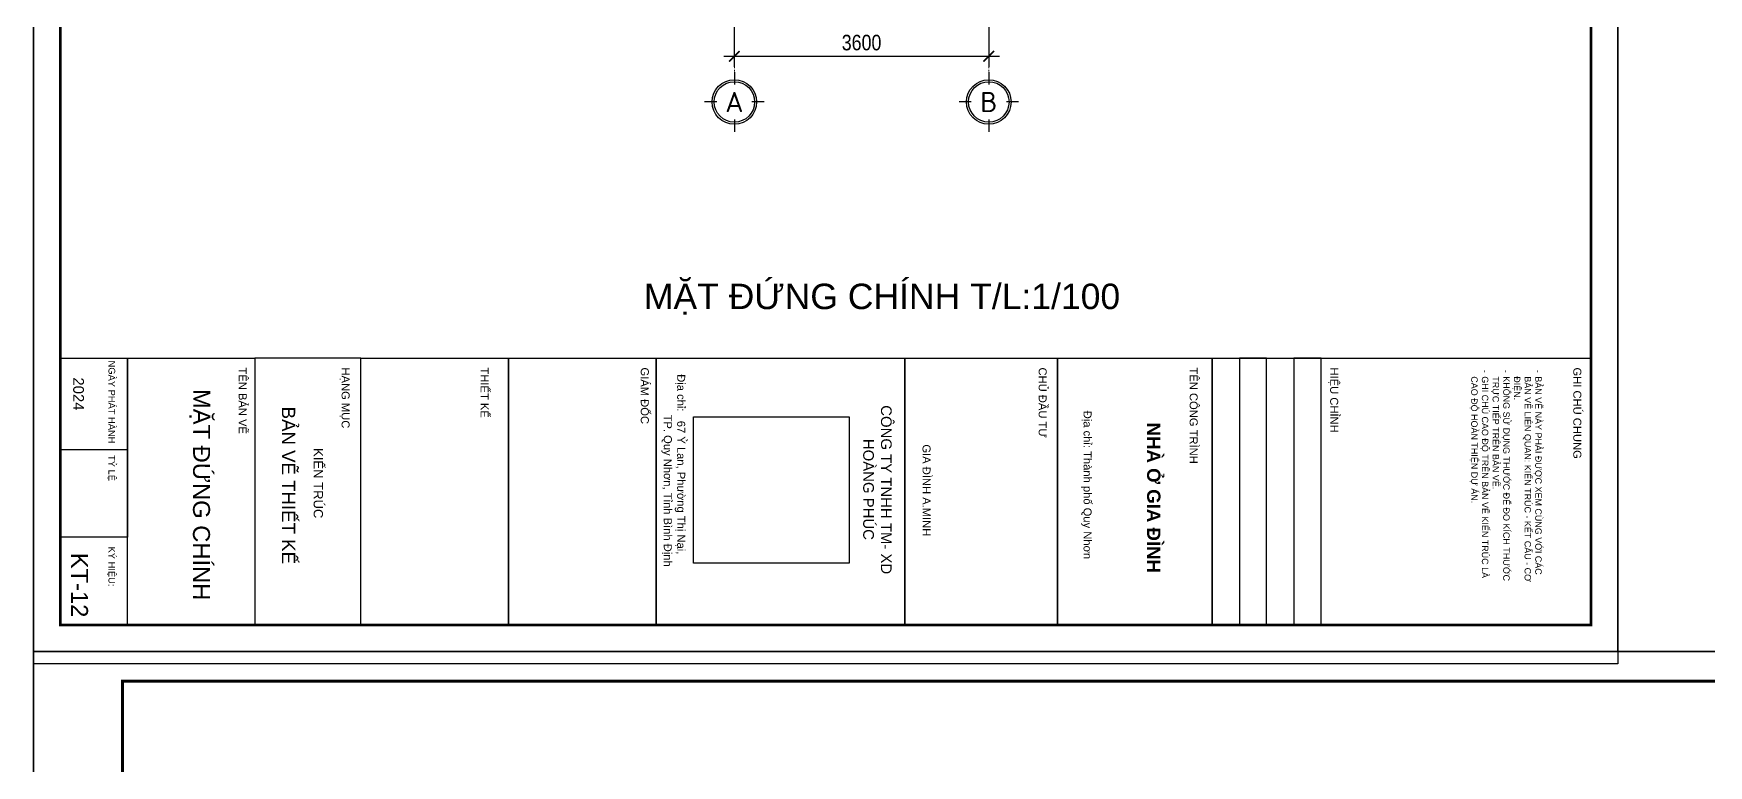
# Model space of a CAD drawing. Header units: inches. Extents: x 236662 to 497023, y -248575 to 81795.
# Drawn here: x 282445 to 306143, y -111517 to -101165 of the extents above; entities that cross this region are included whole.
import ezdxf
from ezdxf.enums import TextEntityAlignment as Align

# ---------------------------------------------------------------- set-up
doc = ezdxf.new("R2010")
doc.units = ezdxf.units.IN
doc.header["$LTSCALE"] = 10
doc.header["$MEASUREMENT"] = 0
doc.linetypes.add('CENTER', pattern=[2, 1.25, -0.25, 0.25, -0.25])
for name, color, linetype in [('01. HP_TEXT', 9, 'Continuous'), ('07. HP_KY HIEU @ 1', 43, 'Continuous'), ('08. HP_DIM', 118, 'Continuous'), ('TEXT', 2, 'Continuous')]:
    doc.layers.add(name, color=color, linetype=linetype)
for name, color, linetype, lineweight in [('02. HP_BE TONG', 1, 'Continuous', 35), ('05. HP_TRUC', 251, 'CENTER', 5), ('06. HP_THAY 1', 134, 'Continuous', 15)]:
    doc.layers.add(name, color=color, linetype=linetype, lineweight=lineweight)
doc.layers.add('Tpl_Bound', color=1, linetype='Continuous', plot=False)
doc.styles.add('ISOCP50', font='isocpeur.ttf')
doc.styles.get("Standard").update_dxf_attribs({"font": 'arial.ttf'})
doc.styles.add('TA1', font='arial.ttf')
doc.styles.add('TEXT (none)', font='arial.ttf')
doc.styles.add('text2', font='VHELVCN.TTF')
doc.dimstyles.new('AL-100', dxfattribs={"dimtxt": 220, "dimasz": 150, "dimexe": 150, "dimexo": 150, "dimgap": 80, "dimtad": 1, "dimdec": 0, "dimzin": 9, "dimtxsty": 'text2', "dimblk": 'ARCHTICK', "dimcen": 1, "dimdle": 150, "dimclrd": 256, "dimclre": 256, "dimclrt": 7, "dimadec": 0, "dimazin": 0, "dimtfac": 1, "dimtdec": 0, "dimtix": 1, "dimtmove": 2, "dimatfit": 3, "dimldrblk": 'ARCHTICK', "dimfxl": 1, "dimtolj": 1, "dimtzin": 0, "dimlwd": -1, "dimlwe": -1, "dimarcsym": 0})
picture_1 = doc.add_image_def('image1.jpg', size_in_pixel=(1818, 1935))

# ---------------------------------------------------------------- blocks, each defined once
blk = doc.blocks.new('KHUNG TEN A-3')
at = {"layer": '01. HP_TEXT'}
for points in [[(365, 220.95), (365, 292), (415, 292), (415, 220.95)], [(365, 241.41), (365, 236.3), (415, 236.3), (415, 241.41)], [(365, 231.18), (365, 236.3), (415, 236.3), (415, 231.18)], [(365, 231.18), (365, 226.07), (415, 226.07), (415, 231.18)], [(365, 220.95), (365, 226.07), (415, 226.07), (415, 220.95)], [(365, 191.95), (365, 220.95), (415, 220.95), (415, 191.95)], [(365, 163.34), (365, 191.95), (415, 191.95), (415, 163.34)], [(365, 116.74), (365, 163.34), (415, 163.34), (415, 116.74)], [(365, 89.04), (365, 116.74), (415, 116.74), (415, 89.04)], [(365, 61.35), (365, 89.04), (415, 89.04), (415, 61.35)], [(365, 61.35), (365, 41.47), (415, 41.47), (415, 61.35)], [(365, 17.61), (365, 41.47), (415, 41.47), (415, 17.61)], [(365, 5), (365, 17.61), (398.56, 17.61), (398.56, 5)], [(398.56, 5), (382.12, 5), (382.12, 17.61), (398.56, 17.61)], [(398.56, 5), (415, 5), (415, 17.61), (398.56, 17.61)]]:
    blk.add_lwpolyline(points, close=True, dxfattribs=at)
at = {"layer": '02. HP_BE TONG', "color": 1, "const_width": 0.5}
blk.add_lwpolyline([(15, 5), (415, 5), (415, 292), (15, 292)], close=True, dxfattribs=at)
at = {"layer": '06. HP_THAY 1'}
blk.add_lwpolyline([(0, 297), (420, 297), (420, 0), (0, 0)], close=True, dxfattribs=at)
at = {"layer": 'Defpoints'}
blk.add_lwpolyline([(0, 0), (420, 0), (420, 297), (0, 297)], close=True, dxfattribs=at)
at = {"layer": '01. HP_TEXT', "color": 7, "style": 'TA1'}
for s, height, p in [('GHI CHÚ CHUNG', 1.5, (366.75, 288.67)), ('HIỆU CHỈNH', 1.5, (366.75, 243.09)), ('TÊN CÔNG TRÌNH', 1.5, (366.75, 216.75)), ('CHỦ ĐẦU TƯ', 1.5, (366.75, 188.44)), ('GIÁM ĐỐC', 1.5, (366.75, 113.85)), ('THIẾT KẾ', 1.5, (366.75, 83.82)), ('HẠNG MỤC', 1.5, (366.75, 57.76)), ('TÊN BẢN VẼ', 1.5, (366.75, 38.47)), ('NGÀY PHÁT HÀNH', 1.25, (365.46, 14.06)), ('TỶ LỆ', 1.25, (383.16, 14.06)), ('KÝ HIỆU:', 1.25, (400.31, 14.06)), ('2024', 2, (368.6, 7.45))]:
    blk.add_text(s, height=height, dxfattribs=at).set_placement(p)
at = {"layer": '01. HP_TEXT', "style": 'TA1'}
for s, height, p in [('KIẾN TRÚC', 1.75, (388.44, 53.39)), ('BẢN VẼ THIẾT KẾ', 2.5, (388.83, 47.82))]:
    blk.add_text(s, height=height, dxfattribs=at).set_placement(p, align=Align.MIDDLE_CENTER)
at = {"layer": '01. HP_TEXT', "attachment_point": 1}
for s, width, gutter_width, heights, insert, char_height, style in [('\\pi-1.2,l2.4,t2.4,4.8;-^IBẢN VẼ NÀY PHẢI ĐƯỢC XEM CÙNG VỚI CÁC \\P\\pi0,t4.8;BẢN VẼ LIÊN QUAN: KIẾN TRÚC - KẾT CẤU - CƠ \\PĐIỆN.\\P\\pi-1.2,t2.4,4.8;-^IKHÔNG SỬ DỤNG THƯỚC ĐỂ ĐO KÍCH THƯỚC \\P\\pi0,t4.8;TRỰC TIẾP TRÊN BẢN VẼ.\\P\\pi-1.2,t2.4,4.8;-^IGHI CHÚ CAO ĐỘ TRÊN BẢN VẼ KIẾN TRÚC LÀ \\P\\pi0,t4.8;CAO ĐỘ HOÀN THIỆN DỰ ÁN.', 42.6333, 2.41, [32.36], (366, 282.73), 1.2, 'TEXT (none)'), ('\\pi10.25739;{\\fArial|b1|i0|c0|p34;NHÀ Ở GIA ĐÌNH}', 48.1904, 0.0339, [17.72], (366.81, 211.27), 2.5, 'TA1'), ('\\pi9.5649;CÔNG TY TNHH TM- XD \\P\\pi11.2177;      HOÀNG PHÚC', 53.4572, 0.0255, [0], (364.26, 160.88), 2, 'TA1')]:
    blk.add_mtext_dynamic_manual_height_columns(s, width=width, gutter_width=gutter_width, heights=heights, dxfattribs=dict(at, insert=insert, char_height=char_height, style=style))
at = {"layer": '01. HP_TEXT', "color": 7, "char_height": 1.5, "attachment_point": 1, "style": 'TA1'}
for s, width, insert in [('\\A1;\\pi-0.44848,l3,t7.05152,17.55152;Địa chỉ: Thành phố Quy Nhơn', 34.8513, (372.3, 198.36)), ('\\A1;\\pi-1.5,l3,t6,16.5;GIA ĐÌNH A.MINH', 42.6333, (379.66, 168.17)), ('\\A1;\\pi-0.02931,l3,t7.47069,17.97069;Địa chỉ:   67 Ỷ Lan, Phường Thị Nại, \\P             TP. Quy Nhơn, Tỉnh Bình Định ', 49.5509, (365.04, 122.17))]:
    blk.add_mtext_dynamic_manual_height_columns(s, width=width, gutter_width=2.41, heights=[62.37], dxfattribs=dict(at, insert=insert))
image = blk.add_image(picture_1, insert=(375.99, 123.73), size_in_units=(27.41, 29.18))
image.dxf.flags = 7
blk = doc.blocks.new('grid test1')
at = {"ltscale": 20}
for p, q in [((0, 440), (0, 260)), ((-260, 0), (-440, 0)), ((440, 0), (260, 0)), ((0, -260), (0, -440))]:
    blk.add_line(p, q, dxfattribs=at)
at = {"color": 251, "ltscale": 20, "true_color": 0x636466}
for radius in [330, 300]:
    blk.add_circle((0, 0), radius, dxfattribs=at)
at = {"layer": '01. HP_TEXT', "color": 2, "ltscale": 20, "true_color": 0xf1eb1f, "style": 'ISOCP50'}
blk.add_attdef('GRID', text='', height=300, dxfattribs=at).set_placement((-37, 0), align=Align.MIDDLE_CENTER)
blk = doc.blocks.new('_ArchTick')
at = {"color": 0, "linetype": 'ByBlock', "const_width": 0.15}
blk.add_lwpolyline([(-0.5, -0.5), (0.5, 0.5)], dxfattribs=at)
blk = doc.blocks.new('*D247')
at = {"layer": '08. HP_DIM', "transparency": 16777216}
for p, q in [((292360, -100602), (292360, -101637)), ((295960, -100602), (295960, -101637)), ((292210, -101487), (296110, -101487))]:
    blk.add_line(p, q, dxfattribs=at)
at = {"layer": 'Defpoints', "color": 0, "transparency": 16777216}
for p in [(292360, -100452), (295960, -100452), (295960, -101487)]:
    blk.add_point(p, dxfattribs=at)
at = {"layer": '08. HP_DIM', "transparency": 16777216, "xscale": 150, "yscale": 150, "zscale": 150, "rotation": 180}
blk.add_blockref('_ArchTick', (292360, -101487), dxfattribs=at)
at = {"layer": '08. HP_DIM', "transparency": 16777216, "xscale": 150, "yscale": 150, "zscale": 150}
blk.add_blockref('_ArchTick', (295960, -101487), dxfattribs=at)
at = {"layer": '08. HP_DIM', "color": 7, "transparency": 16777216, "insert": (294160, -101294), "char_height": 220, "attachment_point": 5, "style": 'text2'}
blk.add_mtext('\\A1;3600', dxfattribs=at)

msp = doc.modelspace()

# ---------------------------------------------------------------- linework, layer by layer
at = {"layer": '05. HP_TRUC', "ltscale": 10}
for p, q in [((292360.4, -83129.3), (292360.4, -101712.8)), ((295960.4, -83129.3), (295960.4, -101712.8))]:
    msp.add_line(p, q, dxfattribs=at)
at = {"layer": 'Tpl_Bound', "color": 1}
for points in [[(282444.6, -110079.7), (282444.6, -78211.3), (304858.5, -78211.3), (304858.5, -110079.7)], [(282444.6, -134810.7), (282444.6, -109906.9), (317853.9, -109906.9), (317853.9, -134810.7)]]:
    msp.add_lwpolyline(points, close=True, dxfattribs=at)

# ---------------------------------------------------------------- block references
at = {"color": 1, "extrusion": (-2.60012e-09, -0.006863, 0.999976), "xscale": 75.4676488820624, "yscale": 75.4676488820624, "zscale": 75.4676488820624, "rotation": 269.9999565870517}
msp.add_blockref('KHUNG TEN A-3', (282444.6, -78209.2, 567.6), dxfattribs=at)
at = {"color": 1, "xscale": 83.85096877510341, "yscale": 83.85096877510341, "zscale": 83.85096877510341}
msp.add_blockref('KHUNG TEN A-3', (282444.6, -134810.7, -176.4), dxfattribs=at)
at = {"layer": '07. HP_KY HIEU @ 1', "ltscale": 20}
ref = msp.add_blockref('grid test1', (292360.4, -102133.2), dxfattribs=dict(at, xscale=0.9555000001564621, yscale=0.9555000001564621, zscale=0.9555000001564621))
ref.add_attrib('GRID', 'A', dxfattribs={"layer": 'TEXT', "ltscale": 20, "height": 286.6, "style": 'ISOCP50'}).set_placement((292360.4, -102133.2), align=Align.MIDDLE_CENTER)
ref = msp.add_blockref('grid test1', (295960.4, -102133.2), dxfattribs=dict(at, xscale=0.9555000001564621, yscale=0.9555000001564621, zscale=0.9555000001564621))
ref.add_attrib('GRID', 'B', dxfattribs={"layer": 'TEXT', "ltscale": 20, "height": 286.6, "style": 'ISOCP50'}).set_placement((295960.4, -102133.2), align=Align.MIDDLE_CENTER)

# ---------------------------------------------------------------- texts
at = {"extrusion": (-2.60012e-09, -0.006863, 0.999976), "attachment_point": 1, "text_direction": (-0.001771, -0.999975, -0.006863)}
for s, width, insert, char_height in [('MẶT ĐỨNG CHÍNH', 3233.081, (284944.8, -106192.6, -161.2), 240.173), ('KT-12', 939.627, (283217.5, -108508.8, -177.1), 240.17)]:
    msp.add_mtext_dynamic_manual_height_columns(s, width=width, gutter_width=6.29, heights=[0], dxfattribs=dict(at, insert=insert, char_height=char_height))
at = {"layer": '01. HP_TEXT', "style": 'TEXT (none)'}
msp.add_text('MẶT ĐỨNG CHÍNH T/L:1/100', height=359.72, dxfattribs=at).set_placement((291079.8, -105062.4, -33.4))

# ---------------------------------------------------------------- dimensions: what is measured, and where the dimension line sits
at = {"layer": '08. HP_DIM'}
dim = msp.add_linear_dim(base=(295960.4, -101486.8), p1=(292360.4, -100451.7), p2=(295960.4, -100451.7), dimstyle='AL-100', dxfattribs=at)
dim.commit()
dim.dimension.update_dxf_attribs({"geometry": '*D247', "text_midpoint": (294160.4, -101294.4)})

doc.saveas('drawing.dxf')
